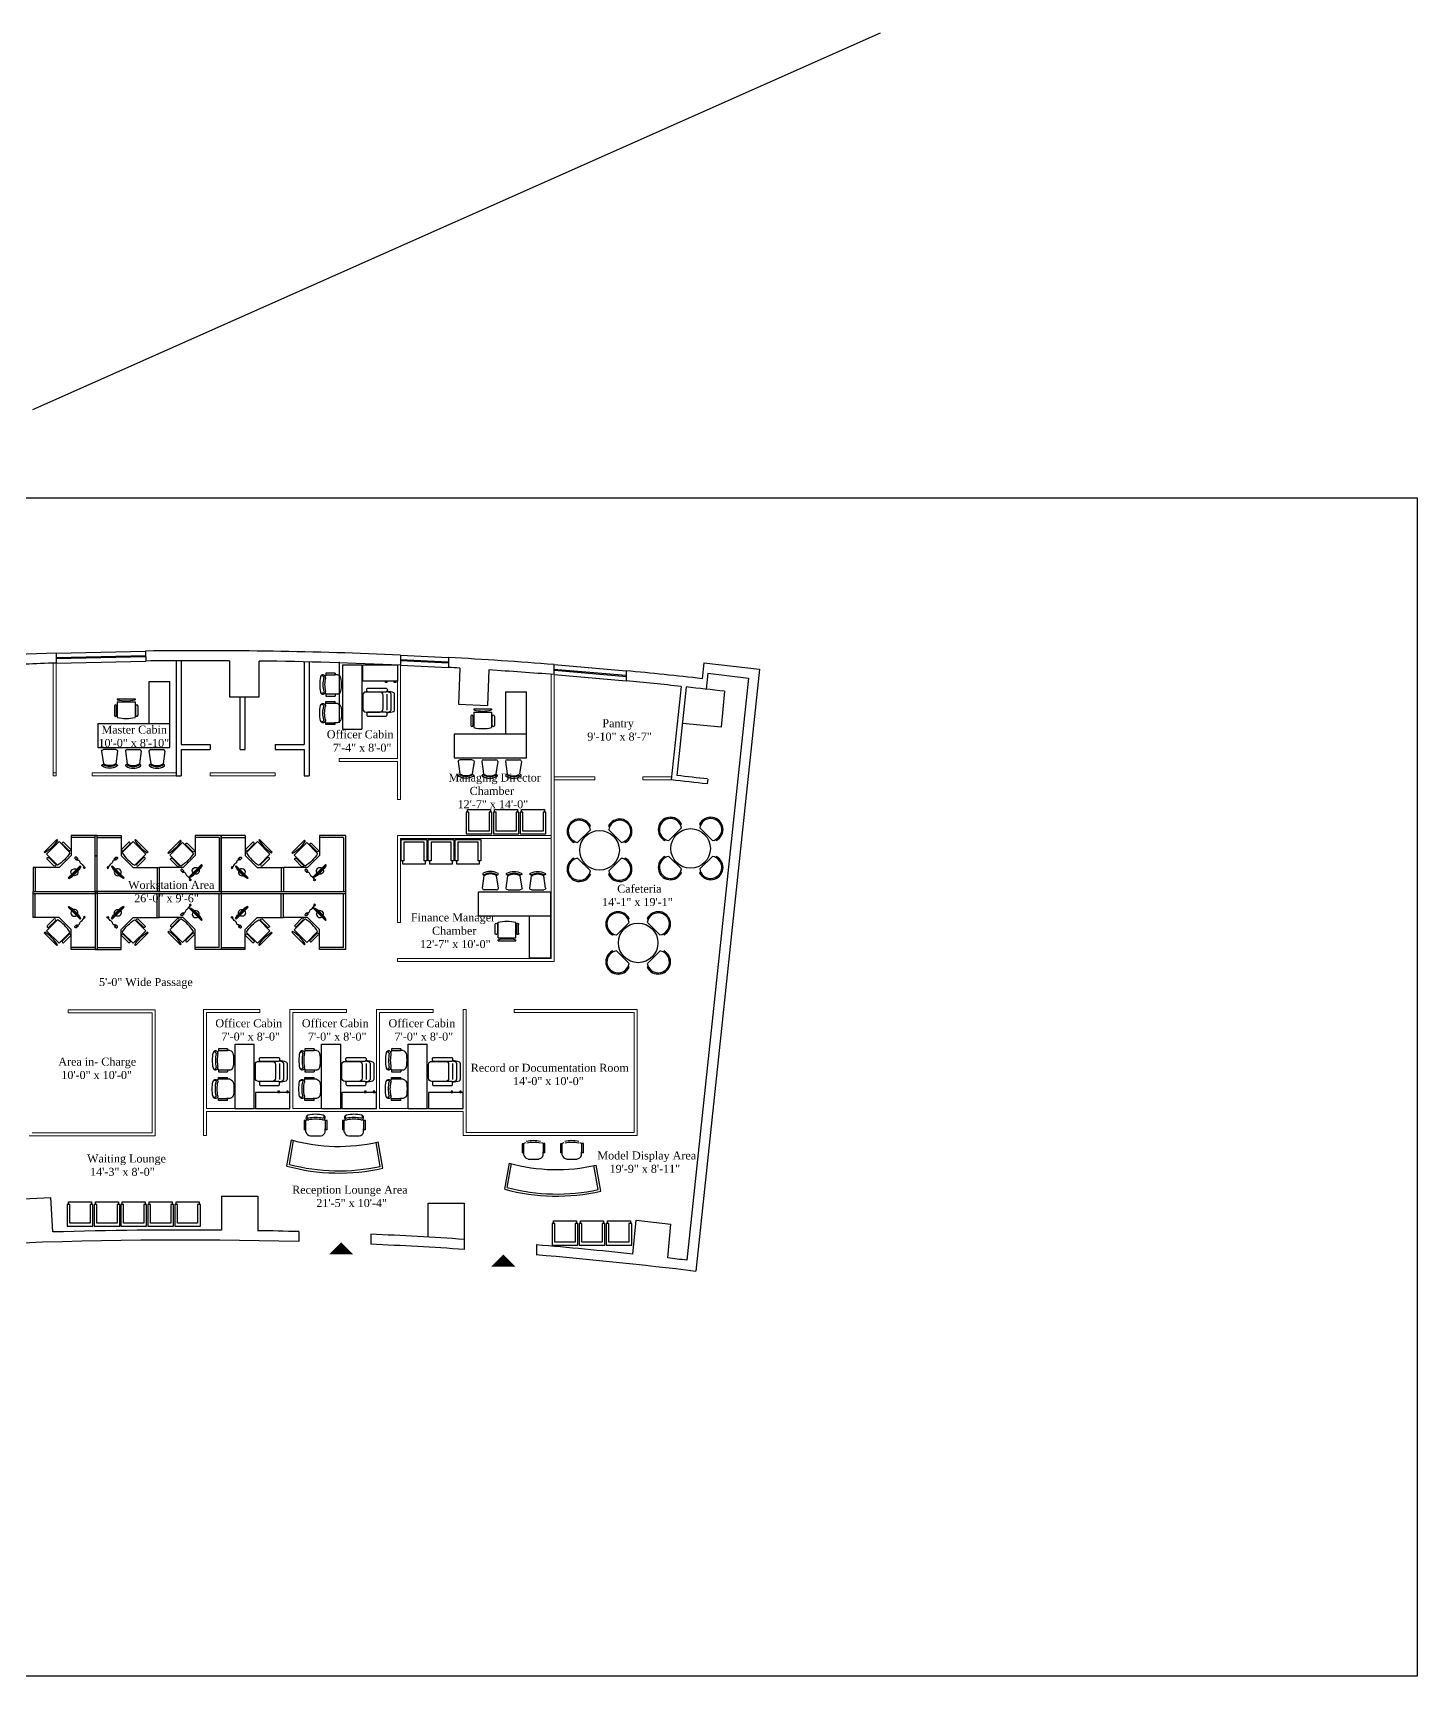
# Model space of a CAD drawing. Header units: inches. Extents: x 8506 to 16857, y 3646 to 8059.
# Drawn here: x 9482 to 10866, y 4095 to 5738 of the extents above; entities that cross this region are included whole.
import ezdxf

# ---------------------------------------------------------------- set-up
doc = ezdxf.new("R2010")
doc.units = ezdxf.units.IN
doc.layers.add('COLUMN', color=16, linetype='Continuous', lineweight=40)
doc.layers.add('WALL 2', color=40, linetype='Continuous', lineweight=18)
for name, color, linetype in [('FURNITURE', 4, 'Continuous'), ('NOI THAT', 42, 'Continuous'), ('NOITHAT', 21, 'Continuous')]:
    doc.layers.add(name, color=color, linetype=linetype)
doc.layers.add('PARTION WALL', color=7, linetype='Continuous', lineweight=15, true_color=0xa9764a)
doc.layers.add('TEXT', color=7, linetype='Continuous', true_color=0x9d9100)

# ---------------------------------------------------------------- blocks, each defined once
blk = doc.blocks.new('A$C5D4F0A0C')
at = {"layer": 'FURNITURE', "ltscale": 6}
for p, q in [((-11.7, 7.2), (-11.7, 16.6)), ((-9.6, 16.6), (-9.6, 7.2)), ((-8.9, 3.1), (-8.9, 18.6)), ((8.9, 3.1), (8.9, 18.6)), ((9.6, 16.6), (9.6, 7.2)), ((11.7, 7.2), (11.7, 16.6)), ((-9.6, 9.9), (-8.9, 9.9)), ((-9.6, 7.9), (-8.9, 7.9)), ((8.9, 3.1), (-8.9, 3.1)), ((-8.9, 0), (-8.9, 1)), ((8.9, 0), (-8.9, 0)), ((-2.1, 2), (-2.1, 3.1)), ((2.1, 3.1), (2.1, 2)), ((9.6, 9.9), (8.9, 9.9)), ((9.6, 7.9), (8.9, 7.9)), ((8.9, 0), (8.9, 1))]:
    blk.add_line(p, q, dxfattribs=at)
for centre, radius, start, end in [((-10.7, 16.6), 1.04, 0, 180), ((0, -18.5), 38.2, 76.5803, 103.4197), ((10.7, 16.6), 1.04, 0, 180), ((-10.7, 7.2), 1.04, 180, 0), ((0, -36.1), 38.2, 76.5803, 103.4197), ((10.7, 7.2), 1.04, 180, 0)]:
    blk.add_arc(centre, radius, start, end, dxfattribs=at)
blk = doc.blocks.new('A$C63C47D5F')
at = {"layer": 'FURNITURE'}
for p, q in [((0, 8.5), (0, -8.5)), ((1, 8.5), (0, 8.5)), ((1, 8.5), (1, -8.5)), ((1, 8.5), (2, 4.7)), ((2, 4.7), (2, -4.7)), ((1, -8.5), (0, -8.5)), ((1, -8.5), (2, -4.7))]:
    blk.add_line(p, q, dxfattribs=at)
for start, end in [(97.7639, 262.2361), (295.8705, 64.1295)]:
    blk.add_arc((0.5, 0), 3.5, start, end, dxfattribs=at)
blk = doc.blocks.new('MOUSE')
at = {"layer": 'FURNITURE'}
for p, q in [((20257.3, 29679.8), (20257.3, 29680.6)), ((20258.1, 29679.8), (20258.1, 29680.6))]:
    blk.add_line(p, q, dxfattribs=at)
blk.add_lwpolyline([(20257.1, 29680.6, 0.414214), (20256.8, 29680.3), (20256.8, 29678.6, 0.414214), (20257.8, 29677.6, 0.414214), (20258.8, 29678.6), (20258.8, 29680.3, 0.414214), (20258.5, 29680.6)], format="xyb", close=True, dxfattribs=at)
blk.add_circle((20258.6, 29691.5), 0.79, dxfattribs=at)
blk.add_arc((20257.8, 29684.3), 4.49, 257.1243, 282.8757, dxfattribs=at)
blk.add_ellipse((20257.7, 29680.2), major_axis=(0, -0.294), ratio=0.237411, dxfattribs=at)
for points, knots in [([(20257.8, 29680.6), (20257.9, 29680.9), (20258.3, 29681.5), (20256.6, 29681.8), (20259.3, 29686.8), (20257.3, 29685.3), (20258.4, 29690.8)], [0, 0, 0, 0, 0.7183, 1.724492, 3.140608, 5.973906, 5.973906, 5.973906, 5.973906]), ([(20257.7, 29679.9), (20257.8, 29679.9), (20257.8, 29679.9), (20257.8, 29679.9), (20257.8, 29679.9), (20257.8, 29680), (20257.8, 29680), (20257.8, 29680.1), (20257.8, 29680.1), (20257.9, 29680.2), (20257.8, 29680.3), (20257.8, 29680.4), (20257.8, 29680.5), (20257.8, 29680.5), (20257.8, 29680.5), (20257.8, 29680.6), (20257.7, 29680.6), (20257.7, 29680.5), (20257.7, 29680.5), (20257.7, 29680.5), (20257.7, 29680.5), (20257.6, 29680.5), (20257.6, 29680.4), (20257.6, 29680.3), (20257.6, 29680.3), (20257.6, 29680.1), (20257.6, 29680.1), (20257.6, 29680), (20257.6, 29680), (20257.7, 29679.9), (20257.7, 29679.9), (20257.7, 29679.9), (20257.7, 29679.9), (20257.7, 29679.9)], [0, 0, 0, 0, 0.230598, 0.230598, 0.461196, 0.461196, 0.966437, 0.966437, 1.471678, 1.471678, 2.174078, 2.174078, 2.713438, 2.713438, 2.987779, 2.987779, 3.205832, 3.205832, 3.423886, 3.423886, 3.641939, 3.641939, 4.190582, 4.190582, 4.739225, 4.739225, 5.348234, 5.348234, 5.78802, 5.78802, 6.089021, 6.089021, 6.283185, 6.283185, 6.283185, 6.283185])]:
    blk.add_open_spline(points, degree=3, knots=knots, dxfattribs=at)
blk = doc.blocks.new('fdoj')
at = {"layer": 'FURNITURE', "linetype": 'Continuous'}
for p, q in [((11099, 3063.1), (11097.1, 3063.1)), ((11120.1, 3063.1), (11118.3, 3063.1))]:
    blk.add_line(p, q, dxfattribs=at)
at = {"layer": 'FURNITURE'}
for p, q in [((11097.1, 3053.9), (11097.1, 3063.1)), ((11098.9, 3065.5), (11098.9, 3062.2)), ((11098.9, 3063.1), (11098.9, 3053.9)), ((11118.3, 3065.5), (11118.3, 3062.2)), ((11118.3, 3053.9), (11118.3, 3063.1)), ((11120.1, 3063.1), (11120.1, 3053.9)), ((11098.9, 3053.9), (11097.1, 3053.9)), ((11120.1, 3053.9), (11118.3, 3053.9))]:
    blk.add_line(p, q, dxfattribs=at)
at = {"layer": 'FURNITURE', "linetype": 'Continuous', "extrusion": (0, 0, -1)}
for centre, major_axis, start_param, end_param in [((11103.7, 3064.3), (3.46, -3.46), 2.587564, 3.855839), ((11108.6, 2995.6), (52.2, -52.2), 3.855839, 3.998139), ((11113.5, 3064.3), (3.46, -3.46), 3.998139, 5.250532), ((11101.4, 3051), (1.73, -1.73), 0.958164, 4.097197), ((11101.3, 3050.1), (1.1, 1.1), 2.441937, 5.583529), ((11108.6, 3084.8), (26.2, 26.2), 2.148323, 2.564063), ((11108.5, 3084.9), (24, 24), 2.14695, 2.565436), ((11109.4, 3093.1), (28.6, -28.6), 0.805584, 0.975138), ((11107.8, 3093.1), (28.6, -28.6), 0.595655, 0.765209), ((11115.8, 3051), (1.73, -1.73), 3.756781, 6.895815), ((11115.6, 3050.1), (1.13, 1.13), 5.412042, 8.295919)]:
    blk.add_ellipse(centre, major_axis=major_axis, ratio=1, start_param=start_param, end_param=end_param, dxfattribs=at)
at = {"layer": 'FURNITURE', "extrusion": (0, 0, -1)}
for centre, start_param, end_param in [((11100.6, 3055.7), 2.368805, 3.10386), ((11116.6, 3055.7), 1.608525, 2.313811)]:
    blk.add_ellipse(centre, major_axis=(1.72, 1.72), ratio=1, start_param=start_param, end_param=end_param, dxfattribs=at)
blk = doc.blocks.new('he')
at = {"layer": 'FURNITURE'}
for p, q in [((23843.9, -7031.9), (23846.6, -7031.9)), ((23843.9, -7054.9), (23843.9, -7031.9)), ((23846.6, -7030.6), (23846.6, -7033.3)), ((23868.2, -7030.6), (23846.6, -7030.6)), ((23846.6, -7033.3), (23865.5, -7033.3)), ((23865.5, -7033.3), (23865.5, -7053.5)), ((23868.2, -7056.2), (23868.2, -7030.6)), ((23846.6, -7054.9), (23843.9, -7054.9)), ((23846.6, -7053.5), (23846.6, -7056.2)), ((23865.5, -7053.5), (23846.6, -7053.5)), ((23846.6, -7056.2), (23868.2, -7056.2))]:
    blk.add_line(p, q, dxfattribs=at)
blk = doc.blocks.new('A$C361C2942')
at = {"layer": 'FURNITURE', "ltscale": 6}
for p, q in [((-67, 3.7), (-65.3, 16.1)), ((-52.9, 2), (-65.3, 2)), ((-51.1, 3.7), (-52.9, 16.1)), ((-43.4, 3.7), (-41.6, 16.1)), ((-29.2, 2), (-41.6, 2)), ((-27.5, 3.7), (-29.2, 16.1)), ((-19.8, 3.7), (-18, 16.1)), ((-18, 2), (-5.6, 2)), ((-3.8, 3.7), (-5.6, 16.1))]:
    blk.add_line(p, q, dxfattribs=at)
for centre, major_axis, start_param, end_param in [((-66, 17.8), (0.627, 0.627), 1.180193, 4.321785), ((-59.1, 6.4), (-10, 10), -1.319495, -0.251294), ((-59.1, 6.3), (-8.88, 8.88), -1.33373, -0.23706), ((-59.1, 6.2), (-8.3, 8.3), -1.341994, -0.228795), ((-52.2, 17.8), (0.627, 0.627), 3.532203, 6.673796), ((-42.3, 17.8), (-0.627, 0.627), -0.390603, 2.750989), ((-35.4, 6.4), (-10, 10), -1.319495, -0.251294), ((-35.4, 6.3), (-8.88, 8.88), -1.33373, -0.23706), ((-35.4, 6.2), (-8.3, 8.3), -1.341994, -0.228795), ((-28.6, 17.8), (-0.627, 0.627), 1.961407, 5.103), ((-65.3, 3.7), (1.25, 1.25), 2.356198, 3.926994), ((-52.9, 3.7), (-1.25, 1.25), 2.356198, 3.926994), ((-41.6, 3.7), (1.25, 1.25), 2.356198, 3.926994), ((-29.2, 3.7), (-1.25, 1.25), 2.356198, 3.926994)]:
    blk.add_ellipse(centre, major_axis=major_axis, ratio=1, start_param=start_param, end_param=end_param, dxfattribs=at)
at = {"layer": 'FURNITURE', "ltscale": 6, "extrusion": (0, 0, -1)}
for centre, major_axis, start_param, end_param in [((-18.7, 17.8), (0.627, 0.627), 1.961407, 5.103), ((-11.8, 6.4), (10, 10), -1.319495, -0.251294), ((-11.8, 6.3), (8.88, 8.88), -1.33373, -0.23706), ((-11.8, 6.2), (8.3, 8.3), -1.341994, -0.228795), ((-4.9, 17.8), (0.627, 0.627), -0.390603, 2.750989), ((-18, 3.7), (1.25, 1.25), 2.356198, 3.926994), ((-5.6, 3.7), (1.25, 1.25), 0.785402, 2.356198)]:
    blk.add_ellipse(centre, major_axis=major_axis, ratio=1, start_param=start_param, end_param=end_param, dxfattribs=at)
blk = doc.blocks.new('ygjhfg')
at = {"layer": 'FURNITURE'}
for p, q in [((61523.4, 11367.5), (61523.4, 11325.5)), ((61523.4, 11367.5), (61544.4, 11367.5)), ((61544.4, 11301.5), (61544.4, 11367.5)), ((61472.4, 11325.5), (61472.4, 11301.5)), ((61472.4, 11325.5), (61544.4, 11325.5)), ((61472.4, 11301.5), (61544.4, 11301.5))]:
    blk.add_line(p, q, dxfattribs=at)
at = {"layer": 'FURNITURE', "rotation": 180}
for name, p in [('A$C5D4F0A0C', (61500.7, 11350.4)), ('A$C361C2942', (61472.4, 11301.5))]:
    blk.add_blockref(name, p, dxfattribs=at)

msp = doc.modelspace()

# ---------------------------------------------------------------- linework, layer by layer
for p, q in [((9505.5, 5112.2), (9595.1, 5114.2)), ((9505.6, 5117.7), (9595.1, 5119.7)), ((9505.6, 5107.7), (9595.2, 5109.7)), ((9505.7, 5113.2), (9595.2, 5115.2)), ((9849.6, 5111.2), (9897.6, 5108.8)), ((9849.8, 5115.7), (9897.8, 5113.3)), ((9850, 5110.2), (9898, 5107.8)), ((9849.8, 5105.7), (9897.8, 5103.3)), ((10003.1, 5101.7), (10075.1, 5095.5)), ((10003.5, 5106.2), (10075.5, 5100)), ((10003.5, 5096.2), (10075.5, 5089.9)), ((10003.8, 5100.7), (10075.8, 5094.4))]:
    msp.add_line(p, q)
at = {"color": 2, "ltscale": 0.6}
for p, q in [((9520.6, 4935.4), (9520.6, 4915.4)), ((9546.6, 4935.4), (9520.6, 4935.4)), ((9544.6, 4933.4), (9520.6, 4933.4)), ((9546.6, 4935.4), (9544.6, 4935.4)), ((9544.6, 4879.4), (9544.6, 4935.4)), ((9544.6, 4935.4), (9570.6, 4935.4)), ((9544.6, 4935.4), (9546.6, 4935.4)), ((9544.6, 4879.4), (9544.6, 4935.4)), ((9544.6, 4879.4), (9544.6, 4933.4)), ((9544.6, 4879.4), (9544.6, 4933.4)), ((9546.6, 4879.4), (9546.6, 4935.4)), ((9546.6, 4879.4), (9546.6, 4935.4)), ((9546.6, 4879.4), (9546.6, 4933.4)), ((9546.6, 4933.4), (9570.6, 4933.4)), ((9546.6, 4879.4), (9546.6, 4933.4)), ((9570.6, 4935.4), (9570.6, 4915.4)), ((9644.7, 4935.4), (9644.7, 4915.4)), ((9694.7, 4935.4), (9644.7, 4935.4)), ((9668.7, 4933.4), (9644.7, 4933.4)), ((9668.7, 4933.4), (9668.7, 4879.4)), ((9670.7, 4935.4), (9670.7, 4821.4)), ((9670.7, 4879.4), (9670.7, 4935.4)), ((9670.7, 4879.4), (9670.7, 4933.4)), ((9670.7, 4933.4), (9694.7, 4933.4)), ((9694.7, 4935.4), (9694.7, 4915.4)), ((9768.8, 4935.4), (9768.8, 4915.4)), ((9794.8, 4935.4), (9768.8, 4935.4)), ((9792.8, 4933.4), (9768.8, 4933.4)), ((9792.8, 4933.4), (9792.8, 4879.4)), ((9794.8, 4935.4), (9794.8, 4821.4)), ((9520.6, 4915.4), (9508.6, 4903.4)), ((9570.6, 4915.4), (9582.6, 4903.4)), ((9632.7, 4903.4), (9644.7, 4915.4)), ((9694.7, 4915.4), (9706.7, 4903.4)), ((9756.8, 4903.4), (9768.8, 4915.4)), ((9508.6, 4903.4), (9482.5, 4903.4)), ((9482.5, 4903.4), (9482.5, 4879.4)), ((9484.6, 4903.4), (9484.6, 4879.4)), ((9582.6, 4903.4), (9608.7, 4903.4)), ((9606.6, 4903.4), (9606.6, 4879.4)), ((9632.7, 4903.4), (9608.7, 4903.4)), ((9608.7, 4903.4), (9608.7, 4879.4)), ((9706.7, 4903.4), (9732.8, 4903.4)), ((9730.7, 4903.4), (9730.7, 4879.4)), ((9756.8, 4903.4), (9732.8, 4903.4)), ((9732.8, 4903.4), (9732.8, 4879.4)), ((9482.5, 4853.4), (9482.5, 4879.4)), ((9482.5, 4879.4), (9546.6, 4879.4)), ((9544.6, 4879.4), (9544.6, 4821.4)), ((9544.6, 4879.4), (9546.6, 4879.4)), ((9608.7, 4879.4), (9544.6, 4879.4)), ((9546.6, 4879.4), (9544.6, 4879.4)), ((9546.6, 4879.4), (9546.6, 4821.4)), ((9608.7, 4879.4), (9794.8, 4879.4)), ((9482.5, 4877.4), (9546.6, 4877.4)), ((9484.6, 4853.4), (9484.6, 4877.4)), ((9544.6, 4877.4), (9546.6, 4877.4)), ((9544.6, 4877.4), (9544.6, 4823.4)), ((9608.7, 4877.4), (9544.6, 4877.4)), ((9546.6, 4877.4), (9544.6, 4877.4)), ((9544.6, 4877.4), (9544.6, 4821.4)), ((9544.6, 4877.4), (9544.6, 4823.4)), ((9546.6, 4877.4), (9546.6, 4821.4)), ((9546.6, 4877.4), (9546.6, 4823.4)), ((9546.6, 4877.4), (9546.6, 4823.4)), ((9606.6, 4853.4), (9606.6, 4877.4)), ((9608.7, 4853.4), (9608.7, 4877.4)), ((9608.7, 4877.4), (9794.8, 4877.4)), ((9668.7, 4823.4), (9668.7, 4877.4)), ((9670.7, 4877.4), (9670.7, 4821.4)), ((9670.7, 4877.4), (9670.7, 4823.4)), ((9730.7, 4853.4), (9730.7, 4877.4)), ((9732.8, 4853.4), (9732.8, 4877.4)), ((9792.8, 4823.4), (9792.8, 4877.4)), ((9508.6, 4853.4), (9482.5, 4853.4)), ((9520.6, 4841.4), (9508.6, 4853.4)), ((9570.6, 4841.4), (9582.6, 4853.4)), ((9582.6, 4853.4), (9608.7, 4853.4)), ((9632.7, 4853.4), (9608.7, 4853.4)), ((9632.7, 4853.4), (9644.7, 4841.4)), ((9694.7, 4841.4), (9706.7, 4853.4)), ((9706.7, 4853.4), (9732.8, 4853.4)), ((9756.8, 4853.4), (9732.8, 4853.4)), ((9756.8, 4853.4), (9768.8, 4841.4)), ((9520.6, 4821.4), (9520.6, 4841.4)), ((9570.6, 4821.4), (9570.6, 4841.4)), ((9644.7, 4821.4), (9644.7, 4841.4)), ((9694.7, 4821.4), (9694.7, 4841.4)), ((9768.8, 4821.4), (9768.8, 4841.4)), ((9544.6, 4823.4), (9520.6, 4823.4)), ((9546.6, 4821.4), (9520.6, 4821.4)), ((9546.6, 4821.4), (9544.6, 4821.4)), ((9544.6, 4821.4), (9570.6, 4821.4)), ((9544.6, 4821.4), (9546.6, 4821.4)), ((9546.6, 4823.4), (9570.6, 4823.4)), ((9668.7, 4823.4), (9644.7, 4823.4)), ((9694.7, 4821.4), (9644.7, 4821.4)), ((9670.7, 4823.4), (9694.7, 4823.4)), ((9792.8, 4823.4), (9768.8, 4823.4)), ((9794.8, 4821.4), (9768.8, 4821.4))]:
    msp.add_line(p, q, dxfattribs=at)
at = {"layer": 'COLUMN', "lineweight": 30}
msp.add_line((9788.6, 5108.8), (9788.6, 5047.9), dxfattribs=at)
msp.add_lwpolyline([(10197.8, 5092.7), (10197.2, 5086.7)], dxfattribs=at)
msp.add_arc((9650.9, 629.9), 4480.2, 82.88226637949072, 82.88233343790338, dxfattribs=at)
at = {"layer": 'FURNITURE'}
for p, q in [((9755.4, 4650.4), (9753.6, 4650.4)), ((9753.6, 4650.4), (9753.6, 4641.2)), ((9755.4, 4641.3), (9755.4, 4650.4)), ((9774.7, 4650.5), (9774.7, 4641.3)), ((9776.5, 4650.5), (9774.7, 4650.5)), ((9776.5, 4641.3), (9776.5, 4650.5)), ((9793.7, 4650.4), (9791.9, 4650.4)), ((9791.9, 4650.4), (9791.9, 4641.2)), ((9793.7, 4641.3), (9793.7, 4650.4)), ((9813, 4650.5), (9813, 4641.3)), ((9814.8, 4650.5), (9813, 4650.5)), ((9814.8, 4641.3), (9814.8, 4650.5)), ((9755.4, 4638.9), (9755.4, 4642.2)), ((9774.7, 4638.9), (9774.7, 4642.2)), ((9793.7, 4638.9), (9793.7, 4642.2)), ((9813, 4638.9), (9813, 4642.2)), ((9736.2, 4604.8), (9740.8, 4631)), ((9738.8, 4606.6), (9743, 4630.6)), ((9829.6, 4604.6), (9825.4, 4628.6)), ((9832.2, 4602.8), (9827.6, 4629)), ((9973.2, 4627.3), (9971.4, 4627.3)), ((9971.4, 4627.3), (9971.4, 4618.1)), ((9973.2, 4618.2), (9973.2, 4627.3)), ((9973.2, 4615.8), (9973.2, 4619.1)), ((9992.5, 4627.4), (9992.5, 4618.2)), ((9994.3, 4627.4), (9992.5, 4627.4)), ((9992.5, 4615.7), (9992.5, 4619.1)), ((9994.3, 4618.2), (9994.3, 4627.4)), ((10011.6, 4627.3), (10009.7, 4627.3)), ((10009.7, 4627.3), (10009.7, 4618.1)), ((10011.6, 4618.2), (10011.6, 4627.3)), ((10011.6, 4615.8), (10011.6, 4619.1)), ((10030.9, 4627.4), (10030.9, 4618.2)), ((10032.7, 4627.4), (10030.9, 4627.4)), ((10030.9, 4615.7), (10030.9, 4619.1)), ((10032.7, 4618.2), (10032.7, 4627.4)), ((9954.1, 4581.7), (9958.7, 4607.8)), ((9956.6, 4583.5), (9960.9, 4607.5)), ((10047.5, 4581.5), (10043.2, 4605.5)), ((10050.1, 4579.7), (10045.4, 4605.8))]:
    msp.add_line(p, q, dxfattribs=at)
at = {"layer": 'FURNITURE', "linetype": 'Continuous'}
for p, q in [((9755.4, 4641.2), (9753.6, 4641.2)), ((9776.5, 4641.3), (9774.7, 4641.3)), ((9793.7, 4641.2), (9791.9, 4641.2)), ((9814.8, 4641.3), (9813, 4641.3)), ((9973.2, 4618.1), (9971.4, 4618.1)), ((9994.3, 4618.2), (9992.5, 4618.2)), ((10011.6, 4618.1), (10009.7, 4618.1)), ((10032.7, 4618.2), (10030.9, 4618.2))]:
    msp.add_line(p, q, dxfattribs=at)
for centre, major_axis, start_param, end_param in [((9757.8, 4653.4), (1.73, -1.73), 2.52896, 5.667994), ((9757.7, 4654.3), (1.1, 1.1), 0.87114, 4.012733), ((9765, 4619.6), (26.2, 26.2), 0.577527, 0.993266), ((9764.9, 4619.5), (24, 24), 0.576153, 0.99464), ((9765.9, 4611.3), (28.6, -28.6), 2.376381, 2.545934), ((9764.2, 4611.3), (28.6, -28.6), 2.166452, 2.336005), ((9772.3, 4653.4), (1.73, -1.73), 5.327577, 8.466611), ((9772.1, 4654.3), (1.13, -1.13), 5.412042, 8.295919), ((9796.2, 4653.4), (1.73, 1.73), 0.958164, 4.097197), ((9796, 4654.3), (1.1, -1.1), 2.441937, 5.583529), ((9803.4, 4619.6), (26.2, -26.2), 2.148323, 2.564063), ((9803.2, 4619.5), (24, -24), 2.14695, 2.565436), ((9804.2, 4611.3), (28.6, 28.6), 0.805584, 0.975138), ((9802.6, 4611.3), (28.6, 28.6), 0.595655, 0.765209), ((9810.6, 4653.4), (1.73, 1.73), 3.756781, 6.895815), ((9810.4, 4654.3), (1.13, -1.13), 5.412042, 8.295919), ((9760.1, 4640.1), (3.46, 3.46), 2.587564, 3.855839), ((9765, 4708.8), (52.2, 52.2), 3.855839, 3.998139), ((9769.9, 4640.1), (3.46, 3.46), 3.998139, 5.250532), ((9798.5, 4640.1), (3.46, 3.46), 2.587564, 3.855839), ((9803.4, 4708.8), (52.2, 52.2), 3.855839, 3.998139), ((9808.3, 4640.1), (3.46, 3.46), 3.998139, 5.250532), ((9982.7, 4596.4), (24, 24), 0.576153, 0.99464), ((9983.7, 4588.2), (28.6, -28.6), 2.376381, 2.545934), ((9982.1, 4588.2), (28.6, -28.6), 2.166452, 2.336005), ((10021.1, 4596.4), (24, -24), 2.14695, 2.565436), ((10022, 4588.2), (28.6, 28.6), 0.805584, 0.975138), ((10020.4, 4588.2), (28.6, 28.6), 0.595655, 0.765209), ((9978, 4616.9), (3.46, 3.46), 2.587564, 3.855839), ((9982.9, 4685.6), (52.2, 52.2), 3.855839, 3.998139), ((9987.8, 4616.9), (3.46, 3.46), 3.998139, 5.250532), ((10016.3, 4616.9), (3.46, 3.46), 2.587564, 3.855839), ((10021.2, 4685.6), (52.2, 52.2), 3.855839, 3.998139), ((10026.1, 4616.9), (3.46, 3.46), 3.998139, 5.250532)]:
    msp.add_ellipse(centre, major_axis=major_axis, ratio=1, start_param=start_param, end_param=end_param, dxfattribs=at)
at = {"layer": 'FURNITURE'}
for centre, major_axis, ratio, start_param, end_param in [((9757, 4648.7), (1.72, 1.72), 1, 0.798008, 1.533064), ((9773, 4648.7), (1.72, 1.72), 1, 0.037729, 0.743015), ((9795.4, 4648.7), (1.72, -1.72), 1, 2.368805, 3.10386), ((9811.4, 4648.7), (1.72, -1.72), 1, 1.608525, 2.313811), ((9792.2, 4978.7), (8.2, 354.1), 0.702078, 2.966277, 3.316908), ((9974.9, 4625.6), (1.72, 1.72), 1, 0.798008, 1.533064), ((9990.9, 4625.6), (1.72, 1.72), 1, 0.037729, 0.743015), ((10013.2, 4625.6), (1.72, -1.72), 1, 2.368805, 3.10386), ((10029.2, 4625.6), (1.72, -1.72), 1, 1.608525, 2.313811), ((9792, 4978.7), (7.9, 380.7), 0.722846, 2.966277, 3.316908), ((9792.4, 4978.7), (8.3, 378.5), 0.711712, 2.972125, 3.31106), ((10010.1, 4955.5), (8.2, 354.1), 0.702078, 2.966277, 3.316908), ((10010.3, 4955.5), (8.3, 378.5), 0.711712, 2.972125, 3.31106), ((10009.9, 4955.6), (7.9, 380.7), 0.722846, 2.966277, 3.316908)]:
    msp.add_ellipse(centre, major_axis=major_axis, ratio=ratio, start_param=start_param, end_param=end_param, dxfattribs=at)
at = {"layer": 'NOI THAT'}
for p, q in [((9836.4, 5060.7), (9836.4, 5076.8)), ((9840.4, 5060.7), (9840.4, 5076.8)), ((9844, 5060.6), (9844, 5077)), ((10038.9, 4944), (10039.8, 4944.9)), ((10058.8, 4944), (10057.9, 4944.9)), ((10129.9, 4945.8), (10130.9, 4946.7)), ((10149.9, 4945.8), (10148.9, 4946.7)), ((10023.2, 4928.5), (10024.1, 4929.4)), ((10027, 4928.5), (10039.7, 4941.1)), ((10070.7, 4928.5), (10058, 4941.1)), ((10074.5, 4928.5), (10073.6, 4929.4)), ((10114.2, 4930.3), (10115.2, 4931.2)), ((10118.1, 4930.3), (10130.8, 4942.9)), ((10161.7, 4930.3), (10149, 4942.9)), ((10023.2, 4912.7), (10024.1, 4911.8)), ((10027, 4912.7), (10039.7, 4900.1)), ((10070.7, 4912.7), (10058, 4900.1)), ((10074.5, 4912.7), (10073.6, 4911.8)), ((10114.2, 4914.5), (10115.2, 4913.6)), ((10118.1, 4914.5), (10130.8, 4901.9)), ((10161.7, 4914.5), (10149, 4901.9)), ((10038.9, 4897.2), (10039.8, 4896.3)), ((10058.8, 4897.2), (10057.9, 4896.3)), ((10129.9, 4899), (10130.9, 4898.1)), ((10149.9, 4899), (10148.9, 4898.1)), ((10065.7, 4835.9), (10078.4, 4848.5)), ((10077.6, 4851.4), (10078.5, 4852.3)), ((10097.5, 4851.4), (10096.6, 4852.3)), ((10109.4, 4835.9), (10096.7, 4848.5)), ((10061.9, 4835.9), (10062.8, 4836.8)), ((10061.9, 4820.1), (10062.8, 4819.2)), ((10065.7, 4820.1), (10078.4, 4807.5)), ((10109.4, 4820.1), (10096.7, 4807.5)), ((10077.6, 4804.6), (10078.5, 4803.7)), ((10097.5, 4804.6), (10096.6, 4803.7)), ((9728.9, 4707.6), (9728.9, 4691.5)), ((9732.9, 4707.7), (9732.9, 4691.5)), ((9736.5, 4707.8), (9736.5, 4691.4)), ((9815.4, 4707.6), (9815.4, 4691.5)), ((9819.4, 4707.7), (9819.4, 4691.5)), ((9823.1, 4707.8), (9823.1, 4691.4)), ((9823.1, 4707.8), (9823.1, 4691.4)), ((9823.1, 4707.8), (9823.1, 4691.4)), ((9902, 4707.6), (9902, 4691.5)), ((9906, 4707.7), (9906, 4691.5)), ((9909.6, 4707.8), (9909.6, 4691.4)), ((9909.6, 4707.8), (9909.6, 4691.4))]:
    msp.add_line(p, q, dxfattribs=at)
for points in [[(9815.5, 5058.7), (9829.2, 5058.7, 0.414214), (9832.4, 5061.9), (9832.4, 5075.6, 0.414214), (9829.2, 5078.8), (9815.5, 5078.8, 0.414214), (9812.3, 5075.6), (9812.3, 5061.9, 0.414214)], [(9835.2, 5078.8), (9817.5, 5078.8, -0.414214), (9816.3, 5080), (9816.3, 5081.6, -0.414214), (9817.5, 5082.8), (9835.2, 5082.8, -0.414214), (9836.4, 5081.6), (9836.4, 5080, -0.414214)], [(9835.2, 5058.7), (9817.5, 5058.7, 0.414214), (9816.3, 5057.5), (9816.3, 5055.9, 0.414214), (9817.5, 5054.7), (9835.2, 5054.7, 0.414214), (9836.4, 5055.9), (9836.4, 5057.5, 0.414214)], [(9708, 4709.6), (9721.7, 4709.6, -0.414214), (9724.9, 4706.4), (9724.9, 4692.7, -0.414214), (9721.7, 4689.5), (9708, 4689.5, -0.414214), (9704.8, 4692.7), (9704.8, 4706.4, -0.414214)], [(9727.7, 4709.6), (9710.1, 4709.6, -0.414214), (9708.9, 4710.8), (9708.9, 4712.4, -0.414214), (9710.1, 4713.6), (9727.7, 4713.6, -0.414214), (9728.9, 4712.4), (9728.9, 4710.8, -0.414214)], [(9794.6, 4709.6), (9808.2, 4709.6, -0.414214), (9811.4, 4706.4), (9811.4, 4692.7, -0.414214), (9808.2, 4689.5), (9794.6, 4689.5, -0.414214), (9791.4, 4692.7), (9791.4, 4706.4, -0.414214)], [(9814.2, 4709.6), (9796.6, 4709.6, -0.414214), (9795.4, 4710.8), (9795.4, 4712.4, -0.414214), (9796.6, 4713.6), (9814.2, 4713.6, -0.414214), (9815.4, 4712.4), (9815.4, 4710.8, -0.414214)], [(9881.1, 4709.6), (9894.8, 4709.6, -0.414214), (9898, 4706.4), (9898, 4692.7, -0.414214), (9894.8, 4689.5), (9881.1, 4689.5, -0.414214), (9877.9, 4692.7), (9877.9, 4706.4, -0.414214)], [(9900.8, 4709.6), (9883.1, 4709.6, -0.414214), (9881.9, 4710.8), (9881.9, 4712.4, -0.414214), (9883.1, 4713.6), (9900.8, 4713.6, -0.414214), (9902, 4712.4), (9902, 4710.8, -0.414214)], [(9727.7, 4689.5), (9710.1, 4689.5, 0.414214), (9708.9, 4688.3), (9708.9, 4686.7, 0.414214), (9710.1, 4685.5), (9727.7, 4685.5, 0.414214), (9728.9, 4686.7), (9728.9, 4688.3, 0.414214)], [(9814.2, 4689.5), (9796.6, 4689.5, 0.414214), (9795.4, 4688.3), (9795.4, 4686.7, 0.414214), (9796.6, 4685.5), (9814.2, 4685.5, 0.414214), (9815.4, 4686.7), (9815.4, 4688.3, 0.414214)], [(9900.8, 4689.5), (9883.1, 4689.5, 0.414214), (9881.9, 4688.3), (9881.9, 4686.7, 0.414214), (9883.1, 4685.5), (9900.8, 4685.5, 0.414214), (9902, 4686.7), (9902, 4688.3, 0.414214)]]:
    msp.add_lwpolyline(points, format="xyb", close=True, dxfattribs=at)
for centre in [(10048.9, 4920.6), (10139.9, 4922.4), (10087.5, 4828)]:
    msp.add_circle(centre, 19.8, dxfattribs=at)
for centre, radius, start, end in [((9836.1, 5072.5), 6.5, 54.3378, 91.4942), ((9837, 5061.4), 17.8, 69.4753, 92.7976), ((9839.2, 5076.8), 1.2, 0, 54.3378), ((9842.8, 5077), 1.2, 0, 69.4753), ((9836.1, 5065), 6.5, 268.5058, 305.6622), ((9837, 5076.1), 17.8, 267.2024, 290.5247), ((9839.2, 5060.7), 1.2, 305.6622, 0), ((9842.8, 5060.6), 1.2, 290.5247, 0), ((10028.7, 4939.5), 12.3, 25.9515, 243.3835), ((10028.7, 4939.5), 11.1, 8.19, 261.145), ((10069, 4939.5), 12.3, 296.6165, 154.0485), ((10069, 4939.5), 11.1, 278.855, 171.81), ((10119.8, 4941.3), 12.3, 25.9515, 243.3835), ((10119.8, 4941.3), 11.1, 8.19, 261.145), ((10160, 4941.3), 12.3, 296.6165, 154.0485), ((10160, 4941.3), 11.1, 278.855, 171.81), ((10028.7, 4901.7), 12.3, 116.6165, 334.0485), ((10028.7, 4901.7), 11.1, 98.855, 351.81), ((10069, 4901.7), 12.3, 205.9515, 63.3835), ((10069, 4901.7), 11.1, 188.19, 81.145), ((10119.8, 4903.5), 12.3, 116.6165, 334.0485), ((10119.8, 4903.5), 11.1, 98.855, 351.81), ((10160, 4903.5), 12.3, 205.9515, 63.3835), ((10160, 4903.5), 11.1, 188.19, 81.145), ((10067.4, 4846.9), 12.3, 25.9515, 243.3835), ((10067.4, 4846.9), 11.1, 8.19, 261.145), ((10107.6, 4846.9), 12.3, 296.6165, 154.0485), ((10107.6, 4846.9), 11.1, 278.855, 171.81), ((10067.4, 4809.1), 12.3, 116.6165, 334.0485), ((10067.4, 4809.1), 11.1, 98.855, 351.81), ((10107.6, 4809.1), 12.3, 205.9515, 63.3835), ((10107.6, 4809.1), 11.1, 188.19, 81.145), ((9728.6, 4703.3), 6.5, 54.3378, 91.4942), ((9729.5, 4692.2), 17.8, 69.4753, 92.7976), ((9731.7, 4707.7), 1.2, 0, 54.3378), ((9735.3, 4707.8), 1.2, 0, 69.4753), ((9815.2, 4703.3), 6.5, 54.3378, 91.4942), ((9816, 4692.2), 17.8, 69.4753, 92.7976), ((9818.2, 4707.7), 1.2, 0, 54.3378), ((9821.9, 4707.8), 1.2, 0, 69.4753), ((9901.7, 4703.3), 6.5, 54.3378, 91.4942), ((9902.6, 4692.2), 17.8, 69.4753, 92.7976), ((9904.8, 4707.7), 1.2, 0, 54.3378), ((9908.4, 4707.8), 1.2, 0, 69.4753), ((9728.6, 4695.8), 6.5, 268.5058, 305.6622), ((9729.5, 4706.9), 17.8, 267.2024, 290.5247), ((9731.7, 4691.5), 1.2, 305.6622, 0), ((9735.3, 4691.4), 1.2, 290.5247, 0), ((9815.2, 4695.8), 6.5, 268.5058, 305.6622), ((9816, 4706.9), 17.8, 267.2024, 290.5247), ((9818.2, 4691.5), 1.2, 305.6622, 0), ((9821.9, 4691.4), 1.2, 290.5247, 0), ((9901.7, 4695.8), 6.5, 268.5058, 305.6622), ((9902.6, 4706.9), 17.8, 267.2024, 290.5247), ((9904.8, 4691.5), 1.2, 305.6622, 0), ((9908.4, 4691.4), 1.2, 290.5247, 0)]:
    msp.add_arc(centre, radius, start, end, dxfattribs=at)
at = {"layer": 'NOITHAT'}
for p, q in [((9792, 5105.8), (9792, 5041.6)), ((9792, 5105.8), (9811.1, 5105.8)), ((9811.1, 5105.8), (9811.1, 5041.6)), ((9792, 5041.6), (9811.1, 5041.6)), ((9684.5, 4662.5), (9684.5, 4726.7)), ((9684.5, 4726.7), (9703.6, 4726.7)), ((9703.6, 4662.5), (9703.6, 4726.7)), ((9771, 4662.5), (9771, 4726.7)), ((9771, 4726.7), (9790.1, 4726.7)), ((9790.1, 4662.5), (9790.1, 4726.7)), ((9857.6, 4662.5), (9857.6, 4726.7)), ((9857.6, 4726.7), (9876.7, 4726.7)), ((9876.7, 4662.5), (9876.7, 4726.7)), ((9684.5, 4662.5), (9703.6, 4662.5)), ((9771, 4662.5), (9790.1, 4662.5)), ((9857.6, 4662.5), (9876.7, 4662.5))]:
    msp.add_line(p, q, dxfattribs=at)
for points in [[(9812.2, 5105.8), (9846.8, 5105.8), (9846.8, 5089.8), (9812.2, 5089.8)], [(9812.2, 5105.8), (9846.8, 5105.8), (9846.8, 5089.8), (9812.2, 5089.8)], [(9834.8, 5089.8), (9836.3, 5089.8), (9836.3, 5088.4), (9834.8, 5088.4)], [(9834.8, 5089.8), (9836.3, 5089.8), (9836.3, 5088.4), (9834.8, 5088.4)], [(9843.6, 5089.8), (9845.1, 5089.8), (9845.1, 5088.4), (9843.6, 5088.4)], [(9704.8, 4662.5), (9739.3, 4662.5), (9739.3, 4678.6), (9704.8, 4678.6)], [(9727.3, 4678.6), (9728.8, 4678.6), (9728.8, 4679.9), (9727.3, 4679.9)], [(9736.1, 4678.6), (9737.6, 4678.6), (9737.6, 4679.9), (9736.1, 4679.9)], [(9791.3, 4662.5), (9825.9, 4662.5), (9825.9, 4678.6), (9791.3, 4678.6)], [(9813.9, 4678.6), (9815.4, 4678.6), (9815.4, 4679.9), (9813.9, 4679.9)], [(9822.6, 4678.6), (9824.1, 4678.6), (9824.1, 4679.9), (9822.6, 4679.9)], [(9877.8, 4662.5), (9912.4, 4662.5), (9912.4, 4678.6), (9877.8, 4678.6)], [(9900.4, 4678.6), (9901.9, 4678.6), (9901.9, 4679.9), (9900.4, 4679.9)], [(9909.2, 4678.6), (9910.7, 4678.6), (9910.7, 4679.9), (9909.2, 4679.9)]]:
    msp.add_lwpolyline(points, close=True, dxfattribs=at)
at = {"layer": 'PARTION WALL'}
for p, q in [((9502.6, 5107.6), (9502.6, 4995)), ((9505.6, 5107.7), (9505.6, 4995)), ((9846.8, 5105.8), (9846.8, 5012.4)), ((9849.8, 5105.7), (9849.8, 4971.5)), ((10000.5, 5096.4), (10000.5, 4924.5)), ((10003.5, 5096.2), (10003.5, 4921.5)), ((9788.6, 5012.4), (9846.8, 5012.4)), ((9788.6, 5012.4), (9788.6, 5009.4)), ((9502.6, 4998), (9505.6, 4998)), ((9502.6, 4995), (9505.6, 4995)), ((9541.6, 4998), (9625.6, 4998)), ((9541.6, 4998), (9541.6, 4995)), ((9541.6, 4995), (9625.6, 4995)), ((9659.6, 4998), (9724.6, 4998)), ((9659.6, 4998), (9659.6, 4995)), ((9659.6, 4995), (9724.6, 4995)), ((9724.6, 4998), (9724.6, 4995)), ((9788.6, 5009.4), (9846.8, 5009.4)), ((9846.8, 5009.4), (9846.8, 4971.5)), ((10044.1, 4993.9), (10003.5, 4993.9)), ((10044.1, 4990.9), (10044.1, 4993.9)), ((10121, 4993.9), (10092.1, 4993.9)), ((10092.1, 4990.9), (10092.1, 4993.9)), ((10044.1, 4990.9), (10003.5, 4990.9)), ((10120.6, 4990.9), (10092.1, 4990.9)), ((9849.8, 4971.5), (9846.8, 4971.5)), ((10000.5, 4935.5), (9846.8, 4935.5)), ((9846.8, 4935.5), (9846.8, 4848.5)), ((10000.5, 4932.5), (9849.8, 4932.5)), ((9849.8, 4932.5), (9849.8, 4848.5)), ((10000.5, 4932.5), (10000.5, 4812.5)), ((10003.5, 4935.5), (10003.5, 4809.5)), ((9846.8, 4848.5), (9849.8, 4848.5)), ((9846.8, 4812.5), (9846.8, 4809.5)), ((9846.8, 4812.5), (10000.5, 4812.5)), ((9846.8, 4809.5), (10003.5, 4809.5)), ((9517.5, 4761.2), (9604.5, 4761.2)), ((9517.5, 4761.2), (9517.5, 4758.2)), ((9517.5, 4758.2), (9601.5, 4758.2)), ((9601.5, 4758.2), (9601.5, 4638.2)), ((9604.5, 4761.2), (9604.5, 4635.2)), ((9652.8, 4761.4), (9709.3, 4761.4)), ((9652.8, 4635.4), (9652.8, 4761.4)), ((9655.8, 4758.4), (9709.3, 4758.4)), ((9655.8, 4662.5), (9655.8, 4758.4)), ((9709.3, 4758.4), (9709.3, 4761.4)), ((9739.3, 4761.4), (9742.3, 4761.4)), ((9739.3, 4761.4), (9795.9, 4761.4)), ((9739.3, 4662.5), (9739.3, 4761.4)), ((9739.3, 4758.4), (9739.3, 4662.5)), ((9742.3, 4758.4), (9742.3, 4662.5)), ((9742.3, 4758.4), (9795.9, 4758.4)), ((9742.3, 4662.5), (9742.3, 4758.4)), ((9795.9, 4758.4), (9795.9, 4761.4)), ((9825.9, 4761.4), (9828.9, 4761.4)), ((9825.9, 4761.4), (9882.4, 4761.4)), ((9825.9, 4662.5), (9825.9, 4761.4)), ((9825.9, 4662.5), (9825.9, 4758.4)), ((9825.9, 4758.4), (9825.9, 4662.5)), ((9828.9, 4662.5), (9828.9, 4758.4)), ((9828.9, 4758.4), (9828.9, 4662.5)), ((9828.9, 4758.4), (9882.4, 4758.4)), ((9828.9, 4662.5), (9828.9, 4758.4)), ((9882.4, 4761.4), (9882.4, 4758.4)), ((9912.4, 4761.4), (9912.4, 4662.5)), ((9912.4, 4761.4), (9915.4, 4761.4)), ((9912.4, 4662.5), (9912.4, 4758.4)), ((9912.4, 4662.5), (9912.4, 4758.4)), ((9915.4, 4659.5), (9915.4, 4761.4)), ((9915.4, 4659.5), (9915.4, 4761.4)), ((9915.4, 4761.4), (9915.4, 4659.5)), ((10086.5, 4761.4), (9963.4, 4761.4)), ((9963.4, 4758.4), (9963.4, 4761.4)), ((10083.5, 4758.4), (9963.4, 4758.4)), ((10083.5, 4758.4), (10083.5, 4638.4)), ((10086.5, 4761.4), (10086.5, 4635.4)), ((9739.3, 4662.5), (9655.8, 4662.5)), ((9655.8, 4635.4), (9655.8, 4659.5)), ((9742.3, 4659.5), (9655.8, 4659.5)), ((9828.9, 4659.5), (9739.3, 4659.5)), ((9825.9, 4662.5), (9742.3, 4662.5)), ((9912.4, 4659.5), (9825.9, 4659.5)), ((9912.4, 4662.5), (9828.9, 4662.5)), ((9912.4, 4635.4), (9912.4, 4659.5)), ((9915.4, 4638.4), (9915.4, 4659.5)), ((9915.4, 4659.5), (9915.4, 4659.5)), ((9604.5, 4635.2), (9478.5, 4635.2)), ((9601.5, 4638.2), (9481.5, 4638.2)), ((10086.5, 4635.4), (9912.4, 4635.4)), ((10083.5, 4638.4), (9915.4, 4638.4))]:
    msp.add_line(p, q, dxfattribs=at)
msp.add_lwpolyline([(9655.8, 4635.4), (9652.8, 4635.4)], dxfattribs=at)
at = {"layer": 'TEXT'}
for p, q in [((9544.6, 4915.1), (9546.6, 4915.1)), ((9546.6, 4915.1), (9544.6, 4915.1))]:
    msp.add_line(p, q, dxfattribs=at)
at = {"layer": 'TEXT', "color": 1}
for points in [[(9790.6, 4528.7, 0, 24, 0), (9790.6, 4516.6, 24, 24, 0)], [(9952.7, 4516.4, 0, 24, 0), (9952.7, 4504.4, 24, 24, 0)]]:
    msp.add_lwpolyline(points, format="xyseb", dxfattribs=at)
at = {"layer": 'WALL 2', "lineweight": 30}
for p, q in [((9482.2, 5361.3), (10329.7, 5737.7)), ((9595.1, 5119.7), (9595.2, 5109.7)), ((9625.6, 5110), (9625.6, 4995)), ((9630.6, 5110), (9630.6, 5026.4)), ((9753.6, 5108.9), (9753.6, 5026.4)), ((9758.6, 5108.8), (9758.6, 4995)), ((9849.8, 5115.7), (9849.8, 5105.7)), ((9897.8, 5113.3), (9897.8, 5103.3)), ((10075.5, 5100), (10075.5, 5089.9)), ((10153.1, 5108.1), (10208.8, 5101.5)), ((10157.1, 5097.5), (10197.8, 5092.7)), ((9689.6, 5021.4), (9689.6, 5074)), ((9694.6, 5021.4), (9694.6, 5074)), ((9630.6, 5021.4), (9630.6, 4995)), ((9659.6, 5026.4), (9659.6, 5021.4)), ((9724.6, 5026.4), (9724.6, 5021.4)), ((9753.6, 5021.4), (9753.6, 4995)), ((9753.6, 4995), (9758.6, 4995)), ((9671.1, 4574.8), (9707.1, 4574.8)), ((9707.1, 4574.8), (9707.1, 4540.4)), ((9913.7, 4567.9), (9913.7, 4521.6)), ((10085.5, 4550.8), (10120.2, 4547)), ((9748.1, 4539.4), (9748.1, 4529.4)), ((9820.1, 4536.8), (9820.1, 4526.8)), ((9985.7, 4526.2), (9985.7, 4516.2))]:
    msp.add_line(p, q, dxfattribs=at)
msp.add_lwpolyline([(8506.2, 5272.8), (10866.2, 5272.8), (10866.2, 4095), (8506.2, 4095)], close=True, dxfattribs=at)
for points in [[(9505.6, 5117.7), (9505.6, 5107.7)], [(9678.8, 5110), (9678.8, 5074), (9708.6, 5074), (9708.6, 5109.7)], [(9909.2, 5102.6), (9907.9, 5066.7)], [(9938.2, 5100.9), (9937, 5065.4)], [(10003.5, 5096.2), (10003.5, 5106.2)], [(10197.8, 5092.7), (10136.2, 4510.9)], [(10208.8, 5101.5), (10145, 4499.7)], [(10153.1, 5108.1), (10151.5, 5092.1)], [(10157.1, 5097.5), (10155.5, 5081.6)], [(10158, 5107.6), (10158, 5107.5)], [(10130.6, 5084.3), (10120.6, 4990.9)], [(10135.5, 5083.8), (10126.1, 4995.3)], [(10173.8, 5079.5), (10170.3, 5043.6)], [(9907.9, 5066.7), (9937, 5065.4)], [(10170.3, 5043.6), (10131.7, 5047.4)], [(9630.6, 5026.4), (9659.6, 5026.4)], [(9630.6, 5021.4), (9659.6, 5021.4)], [(9689.6, 5021.4), (9694.6, 5021.4)], [(9724.6, 5026.4), (9753.6, 5026.4)], [(9724.6, 5021.4), (9753.6, 5021.4)], [(9625.6, 4995), (9630.6, 4995)], [(10157, 4991.8), (10156.4, 4986.9)], [(9465.3, 4571.8), (9500.3, 4573.5)], [(9502.4, 4539.1), (9500.3, 4573.5)], [(9671.1, 4574.8), (9671.1, 4540.9)], [(9877.7, 4533.9), (9877.7, 4567.9), (9913.7, 4567.9), (9913.7, 4531.6)], [(10082.3, 4517), (10085.5, 4550.8)], [(10117, 4513.1), (10120.2, 4547)], [(10135.1, 4500.9), (10135.1, 4500.8)]]:
    msp.add_lwpolyline(points, dxfattribs=at)
for centre, radius, start, end in [((9650.9, 629.9), 4490.2, 91.8543, 93.845), ((9650.9, 629.9), 4490.2, 87.4615, 90.7129), ((9650.9, 629.9), 4480.2, 89.6435, 90.7122), ((9650.9, 629.9), 4480.2, 87.4558, 89.2627), ((9650.9, 629.9), 4490.2, 85.4969, 86.8482), ((9650.9, 629.9), 4480.2, 91.8585, 92.2549), ((9650.9, 629.9), 4480.2, 86.6948, 86.8412), ((9650.9, 629.9), 4480.2, 85.4868, 86.3229), ((9650.9, 629.9), 4490.2, 83.5991, 84.5747), ((9650.9, 629.9), 4480.2, 83.8543, 84.5626), ((9650.9, 629.9), 4480.2, 83.2981, 83.7904), ((9650.9, 629.9), 4391.2, 83.3826, 83.7871), ((9650.9, 629.9), 4386.2, 83.382, 83.8523), ((9631.4, 304.5), 4236.5, 89.4636, 91.7447), ((9631.4, 304.5), 4236.5, 88.4217, 88.9767), ((9631.4, 304.5), 4236.5, 86.1797, 87.4473), ((9631.4, 304.5), 4226.5, 88.4179, 96.9655), ((9631.4, 304.5), 4226.5, 86.1706, 87.4412), ((9631.4, 304.5), 4236.5, 83.8906, 85.2032), ((9631.4, 304.5), 4226.5, 83.0197, 85.1918), ((9631.4, 304.5), 4236.5, 83.1572, 83.4184)]:
    msp.add_arc(centre, radius, start, end, dxfattribs=at)

# ---------------------------------------------------------------- block references
at = {"color": 42}
for p in [(-51925.1, -6278.3), (-51568.7, -6288.5)]:
    msp.add_blockref('ygjhfg', p, dxfattribs=at)
at = {"color": 42, "xscale": -1, "rotation": 180}
msp.add_blockref('ygjhfg', (-51544.4, 16180.5), dxfattribs=at)
at = {"layer": 'FURNITURE'}
for name, p, rotation in [('he', (16971.7, 28805.3), 269.9999972352408), ('he', (16998.9, 28805.3), 269.9999972352408), ('he', (17025.7, 28805.3), 269.9999972352408), ('A$C5D4F0A0C', (9591.2, 4925.1), 134.9999596489046), ('A$C5D4F0A0C', (9715.3, 4925.1), 134.9999596489046), ('MOUSE', (2863.8, 40223.2), 225.0000000004341), ('A$C63C47D5F', (9567.6, 4899), 225.0000000004353), ('MOUSE', (2969.8, 40211), 225.0000000004353), ('A$C63C47D5F', (9691.7, 4899), 225.0000000004353), ('MOUSE', (3093.9, 40211), 225.0000000004353), ('A$C63C47D5F', (9523.6, 4857.7), 45.0000000004341), ('A$C63C47D5F', (9644.9, 4856.4), 45.00000000043526), ('A$C63C47D5F', (9769, 4856.4), 45.00000000043526), ('A$C5D4F0A0C', (9500, 4831.7), 314.99995964893), ('MOUSE', (16227.4, -30466.4), 45.00000000043526), ('A$C5D4F0A0C', (9623.5, 4832.5), 314.9999596489046), ('MOUSE', (16351.5, -30466.4), 45.00000000043526), ('A$C5D4F0A0C', (9747.6, 4832.5), 314.9999596489046), ('he', (16572.9, 28413.2), 269.9999972352408), ('he', (16599.8, 28413.2), 269.9999972352408), ('he', (16626.6, 28413.2), 269.9999972352408), ('he', (16653.5, 28413.2), 269.9999972352408), ('he', (16680.4, 28413.2), 269.9999972352408), ('he', (17057.7, 28394.2), 269.9999972352408), ('he', (17084.8, 28394.2), 269.9999972352408), ('he', (17111.6, 28394.2), 269.9999972352408)]:
    msp.add_blockref(name, p, dxfattribs=dict(at, rotation=rotation))
at = {"layer": 'FURNITURE', "xscale": -1}
for name, p, rotation in [('A$C5D4F0A0C', (9500, 4925.1), 225.00004035107), ('A$C5D4F0A0C', (9623.5, 4924.3), 225.0000403510954), ('A$C5D4F0A0C', (9747.6, 4924.3), 225.0000403510954), ('he', (16906.8, -18936.7), 270.0000027647592), ('he', (16933.9, -18936.7), 270.0000027647592), ('he', (16960.8, -18936.7), 270.0000027647592), ('MOUSE', (16227.4, 40223.2), 134.9999999995647), ('MOUSE', (16351.5, 40223.2), 134.9999999995647), ('A$C63C47D5F', (9523.6, 4899), 134.9999999995659), ('A$C63C47D5F', (9644.9, 4900.4), 134.9999999995647), ('A$C63C47D5F', (9769, 4900.4), 134.9999999995647), ('A$C63C47D5F', (9567.6, 4857.7), 314.9999999995647), ('MOUSE', (2969.8, -30454.2), 314.9999999995647), ('A$C63C47D5F', (9691.7, 4857.7), 314.9999999995647), ('MOUSE', (3093.9, -30454.2), 314.9999999995647), ('MOUSE', (2863.8, -30466.4), 314.9999999995659), ('A$C5D4F0A0C', (9591.2, 4831.7), 45.00004035109534), ('A$C5D4F0A0C', (9715.3, 4831.7), 45.00004035109534)]:
    msp.add_blockref(name, p, dxfattribs=dict(at, rotation=rotation))
at = {"layer": 'TEXT', "xscale": -1, "rotation": 270}
for p in [(6721.4, -6022.3), (6613.9, -6398), (6700.5, -6398), (6787, -6398)]:
    msp.add_blockref('fdoj', p, dxfattribs=at)
at = {"layer": 'TEXT', "rotation": 270}
for p in [(6721.4, 16166.3), (6613.9, 15790.6), (6700.5, 15790.6), (6787, 15790.6)]:
    msp.add_blockref('fdoj', p, dxfattribs=at)

# ---------------------------------------------------------------- texts
at = {"layer": 'TEXT', "char_height": 8, "width": 346.072, "attachment_point": 1}
for s, insert in [('{\\fTimes New Roman|b0|i0|c0|p18;   Master Cabin\\P  10\'-0" x 8\'-10"}', (9541.9, 5045.2)), ('{\\fTimes New Roman|b0|i0|c0|p18;        Pantry    \\P   9\'-10" x 8\'-7"}', (10027.5, 5051.6)), ('{\\fTimes New Roman|b0|i0|c0|p18;Officer Cabin\\P  7\'-4" x 8\'-0"}', (9776.2, 5040.5)), ('{\\fTimes New Roman|b0|i0|c0|p18;   Managing Director\\P          Chamber \\P      12\'-7" x 14\'-0"}', (9888.8, 4997.3)), ('{\\fTimes New Roman|b0|i0|c0|p18;              Workstation Area\\P                26\'-0" x 9\'-6"}', (9535.3, 4890)), ('{\\fTimes New Roman|b0|i0|c0|p18;     Cafeteria      \\P14\'-1" x 19\'-1"}', (10051.4, 4886.2)), ('{\\fTimes New Roman|b0|i0|c0|p18;   Finance Manager\\P          Chamber \\P      12\'-7" x 10\'-0"}', (9851.2, 4857.5)), ('{\\fTimes New Roman|b0|i0|c0|p18;      5\'-0" Wide Passage}', (9530.4, 4792.9)), ('{\\fTimes New Roman|b0|i0|c0|p18;Officer Cabin\\P  7\'-0" x 8\'-0"}', (9664.8, 4751.7)), ('{\\fTimes New Roman|b0|i0|c0|p18;Officer Cabin\\P  7\'-0" x 8\'-0"}', (9751.3, 4751.7)), ('{\\fTimes New Roman|b0|i0|c0|p18;Officer Cabin\\P  7\'-0" x 8\'-0"}', (9837.9, 4751.7)), ('{\\fTimes New Roman|b0|i0|c0|p18;             Area in- Charge   \\P              10\'-0" x 10\'-0"}', (9468.5, 4713.3)), ('{\\fTimes New Roman|b0|i0|c0|p18;Record or Documentation Room      \\P              14\'-0" x 10\'-0"}', (9920.1, 4707.2)), ('{\\fTimes New Roman|b0|i0|c0|p18;                 Waiting Lounge\\P                  14\'-3" x 8\'-0"}', (9485.2, 4616.5)), ('{\\fTimes New Roman|b0|i0|c0|p18;       Model Display Area\\P           19\'-9" x 8\'-11"}', (10025.6, 4619.5)), ('{\\fTimes New Roman|b0|i0|c0|p18;        Reception Lounge Area\\P                21\'-5" x 10\'-4"}', (9717.4, 4585.3))]:
    msp.add_mtext(s, dxfattribs=dict(at, insert=insert))

doc.saveas('drawing.dxf')
